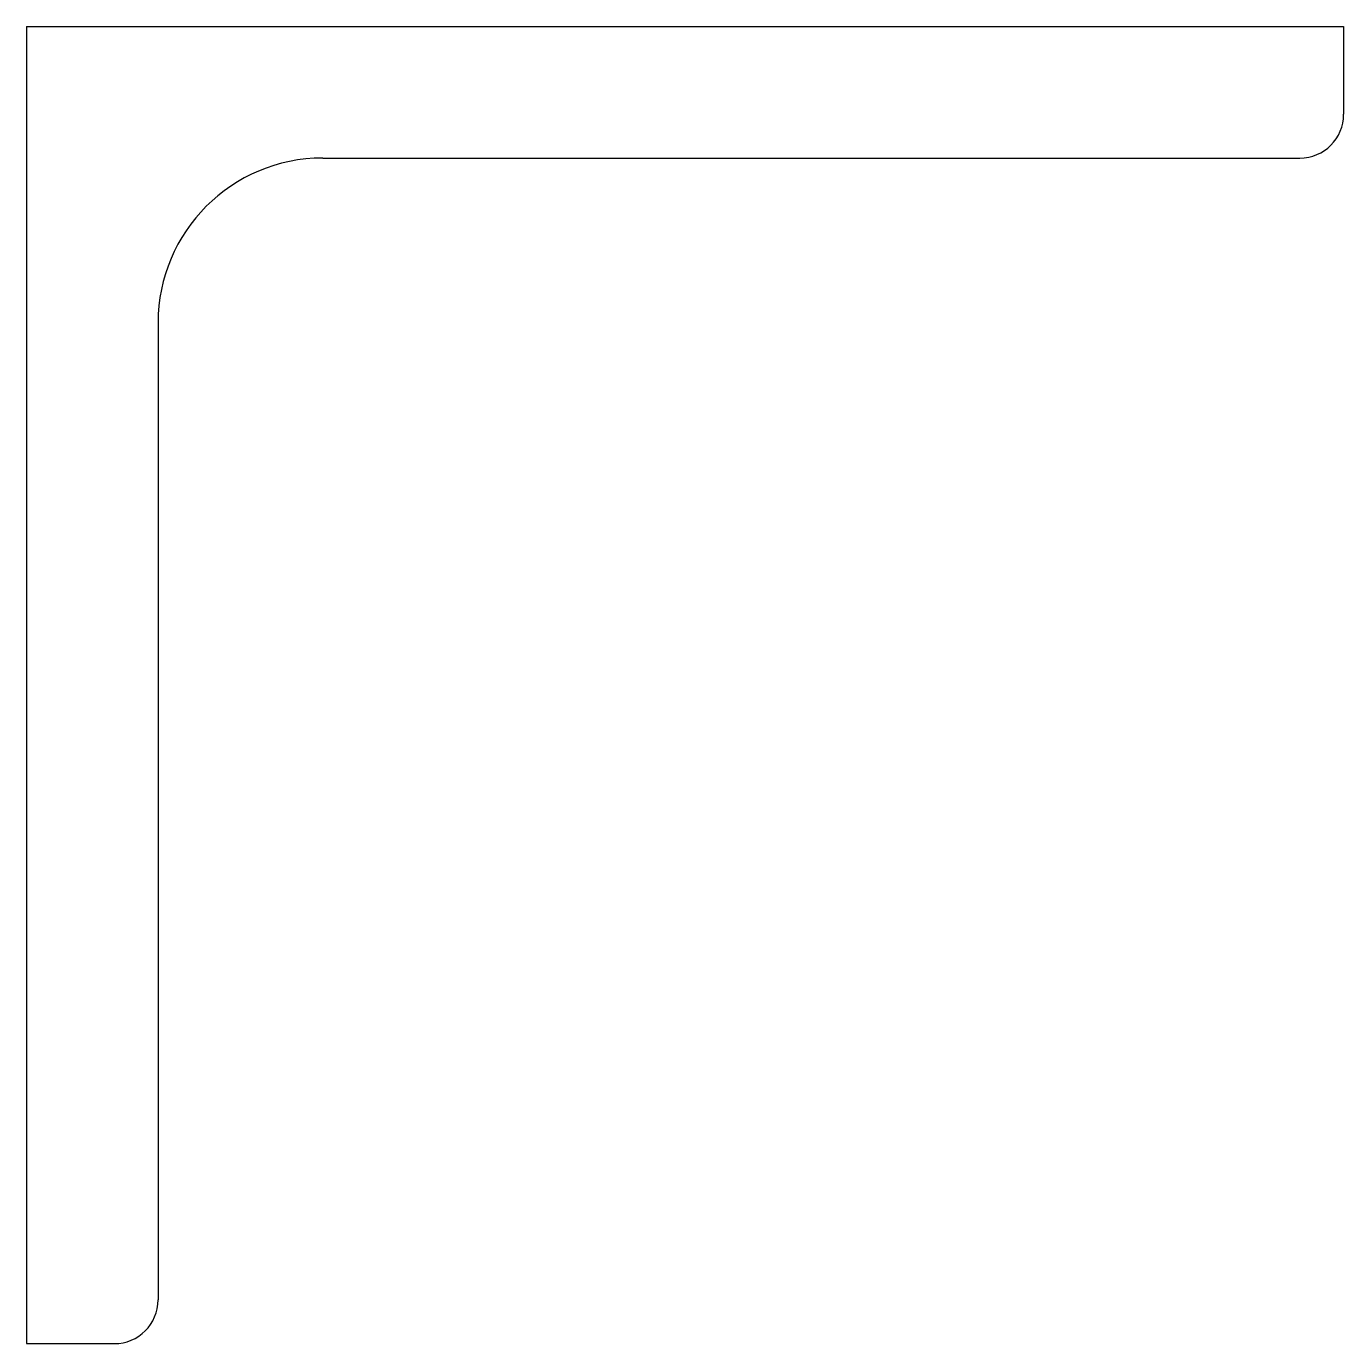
# Model space of a CAD drawing. Header units: metres. Extents: x 0 to 40, y -40 to 0.
import ezdxf

# ---------------------------------------------------------------- set-up
doc = ezdxf.new("R2010")
doc.units = ezdxf.units.M

msp = doc.modelspace()

# ---------------------------------------------------------------- linework, layer by layer
for p, q in [((0, 0), (40, 0)), ((0, 0), (0, -40)), ((40, 0), (40, -2.67)), ((9, -4), (38.67, -4)), ((4, -9), (4, -38.67)), ((0, -40), (2.67, -40))]:
    msp.add_line(p, q)
for centre, radius, start, end in [((38.67, -2.67), 1.33, 270, 360), ((9, -9), 5, 90, 180), ((2.67, -38.67), 1.33, 270, 0)]:
    msp.add_arc(centre, radius, start, end)

doc.saveas('drawing.dxf')
